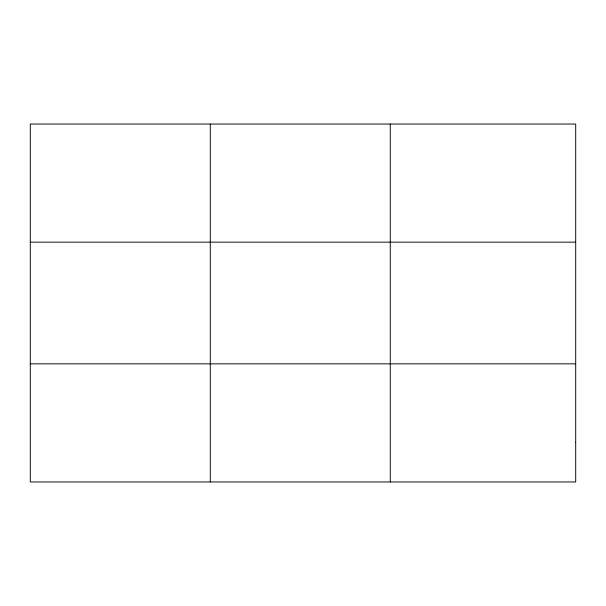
<?xml version="1.0" encoding="UTF-8"?>
<svg xmlns="http://www.w3.org/2000/svg" width="606" height="606" viewBox="0 0 606 606"><rect width="100%" height="100%" fill="white"/><g stroke="black" fill="none" stroke-linecap="round" stroke-linejoin="round"><path stroke-width="0.91" d="M210.282 124.041L210.282 481.959M390.264 124.041L390.264 481.959M30.3 242.158L575.7 242.158M30.3 363.842L575.7 363.842M575.7 442.585L575.7 481.959L30.3 481.959L30.3 124.041L575.7 124.041L575.7 442.585"/></g></svg>
